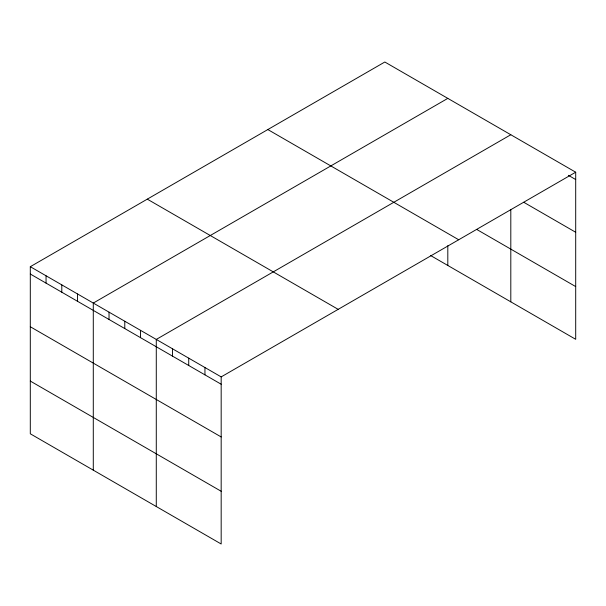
<?xml version="1.0" encoding="UTF-8"?>
<svg xmlns="http://www.w3.org/2000/svg" width="606" height="606" viewBox="0 0 606 606"><rect width="100%" height="100%" fill="white"/><g stroke="black" fill="none" stroke-linecap="round" stroke-linejoin="round"><path stroke-width="0.91" d="M30.3 266.693L221.175 376.894L221.175 543.991L30.3 433.79L30.3 266.693L384.825 62.009L575.7 172.21L575.7 339.307L430.495 255.467M447.811 98.377L93.286 303.061L93.286 470.15M510.805 134.744L156.28 339.428L156.28 506.518M221.175 376.894L575.7 172.21M568.398 175.323L575.7 179.543M523.781 202.29L575.7 232.265M476.945 229.568L575.7 286.585M267.829 129.555L458.704 239.756M147.296 199.154L338.171 309.348M30.3 274.026L221.175 384.227M30.3 326.748L221.175 436.949M30.3 381.068L221.175 491.269M510.805 209.782L510.805 301.833M447.811 245.695L447.811 265.466M204.949 367.531L204.949 374.856M188.724 358.161L188.724 365.494M172.498 348.798L172.498 356.123M140.531 330.338L140.531 337.663M124.783 321.248L124.783 328.573M109.035 312.151L109.035 319.483M77.538 293.971L77.538 301.296M61.797 284.881L61.797 292.206M46.048 275.791L46.048 283.116"/></g></svg>
